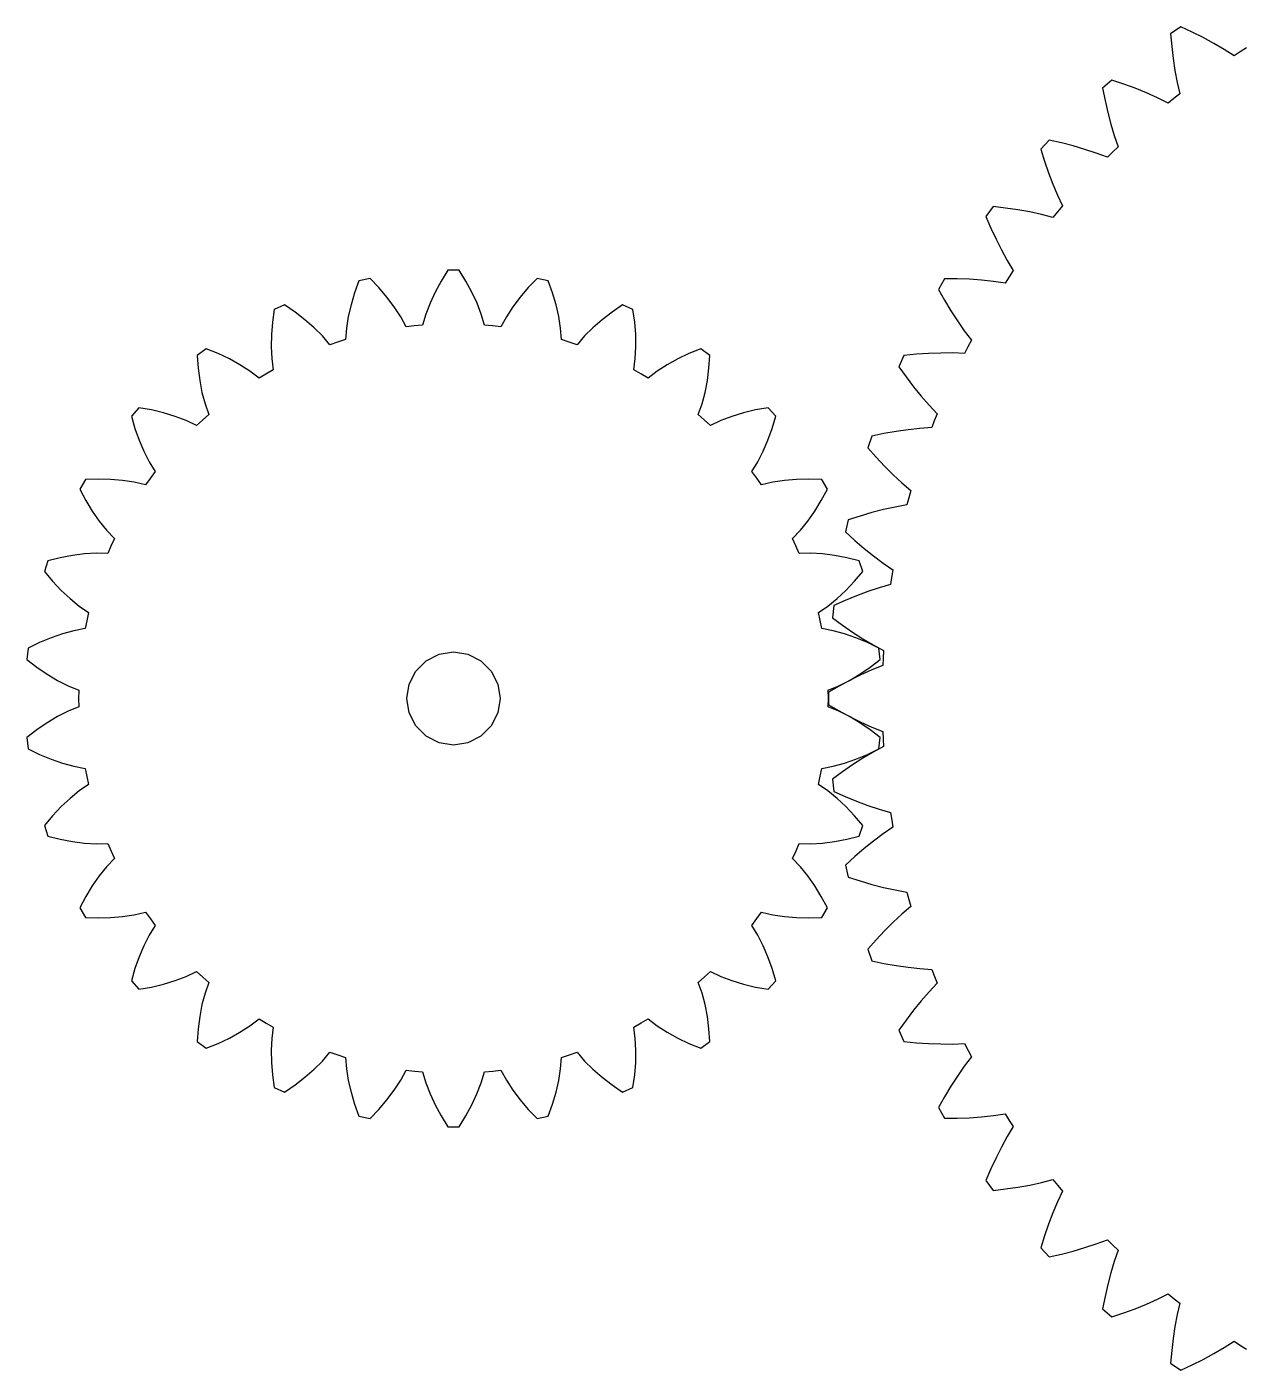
# Model space of a CAD drawing. Header units: metres. Extents: x -46 to 215, y -87 to 87.
# Drawn here: x -45.6 to 84.4, y -71.9 to 71.9 of the extents above; entities that cross this region are included whole.
import ezdxf

# ---------------------------------------------------------------- set-up
doc = ezdxf.new("R2010")
doc.units = ezdxf.units.M

msp = doc.modelspace()

# ---------------------------------------------------------------- linework, layer by layer
for p, q in [((77.8047, 71.8793), (76.7191, 71.1167)), ((79.0142, 71.319), (77.8047, 71.8793)), ((76.7191, 71.1167), (76.8358, 69.7889)), ((80.1902, 70.7298), (79.0142, 71.319)), ((81.3314, 70.1117), (80.1902, 70.7298)), ((76.8358, 69.7889), (76.9911, 68.4827)), ((82.4359, 69.4646), (81.3314, 70.1117)), ((83.502, 68.7881), (82.4359, 69.4646)), ((84.1558, 69.2015), (83.502, 68.7881)), ((84.8544, 69.6343), (84.1558, 69.2015)), ((76.9911, 68.4827), (77.1854, 67.1996)), ((70.4458, 66.1916), (69.4475, 65.318)), ((71.708, 65.763), (70.4458, 66.1916)), ((77.1854, 67.1996), (77.4195, 65.941)), ((69.4475, 65.318), (69.7047, 64.0101)), ((72.94, 65.3022), (71.708, 65.763)), ((74.1404, 64.8089), (72.94, 65.3022)), ((75.3075, 64.2829), (74.1404, 64.8089)), ((77.6942, 64.7087), (77.0455, 64.2041)), ((77.4195, 65.941), (77.6942, 64.7087)), ((69.7047, 64.0101), (69.9979, 62.7278)), ((76.4394, 63.7235), (75.3075, 64.2829)), ((77.0455, 64.2041), (76.4394, 63.7235)), ((69.9979, 62.7278), (70.3275, 61.4726)), ((70.3275, 61.4726), (70.694, 60.246)), ((63.7332, 59.7539), (62.8334, 58.7791)), ((65.0338, 59.4619), (63.7332, 59.7539)), ((66.3078, 59.1347), (65.0338, 59.4619)), ((67.5538, 58.7718), (66.3078, 59.1347)), ((71.0982, 59.0499), (70.5068, 58.4792)), ((70.694, 60.246), (71.0982, 59.0499)), ((62.8334, 58.7791), (63.2281, 57.506)), ((63.2281, 57.506), (63.656, 56.2621)), ((68.7702, 58.3728), (67.5538, 58.7718)), ((69.9552, 57.9369), (68.7702, 58.3728)), ((70.5068, 58.4792), (69.9552, 57.9369)), ((63.656, 56.2621), (64.1172, 55.049)), ((64.1172, 55.049), (64.612, 53.8684)), ((64.612, 53.8684), (65.141, 52.722)), ((57.7429, 52.6392), (56.9518, 51.5743)), ((59.0672, 52.4871), (57.7429, 52.6392)), ((60.3688, 52.2971), (59.0672, 52.4871)), ((61.6463, 52.0687), (60.3688, 52.2971)), ((62.8982, 51.8013), (61.6463, 52.0687)), ((64.1228, 51.4938), (62.8982, 51.8013)), ((64.6136, 52.0917), (64.1228, 51.4938)), ((65.141, 52.722), (64.6136, 52.0917)), ((56.9518, 51.5743), (57.4796, 50.3503)), ((57.4796, 50.3503), (58.0373, 49.159)), ((58.0373, 49.159), (58.6248, 48.0018)), ((58.6248, 48.0018), (59.2423, 46.8804)), ((59.2423, 46.8804), (59.8902, 45.7967)), ((-10.1227, 44.7049), (-10.5859, 43.4189)), ((-8.93552, 44.9572), (-10.1227, 44.7049)), ((-7.98933, 43.9708), (-8.93552, 44.9572)), ((-1.32729, 44.671), (-1.96355, 43.5005)), ((-0.60687, 45.8326), (-1.32729, 44.671)), ((0.60687, 45.8326), (-0.60687, 45.8326)), ((1.32729, 44.671), (0.60687, 45.8326)), ((1.96355, 43.5005), (1.32729, 44.671)), ((8.93552, 44.9572), (7.98933, 43.9708)), ((10.1227, 44.7049), (8.93552, 44.9572)), ((10.5859, 43.4189), (10.1227, 44.7049)), ((52.5428, 44.928), (51.8694, 43.7851)), ((53.8757, 44.9176), (52.5428, 44.928)), ((55.1902, 44.8671), (53.8757, 44.9176)), ((56.4847, 44.7757), (55.1902, 44.8671)), ((57.7579, 44.6429), (56.4847, 44.7757)), ((59.0083, 44.4673), (57.7579, 44.6429)), ((59.4328, 45.1139), (59.0083, 44.4673)), ((59.8902, 45.7967), (59.4328, 45.1139)), ((-10.5859, 43.4189), (-10.9649, 42.1416)), ((-7.12361, 42.9581), (-7.98933, 43.9708)), ((-1.96355, 43.5005), (-2.51181, 42.3244)), ((2.51181, 42.3244), (1.96355, 43.5005)), ((7.98933, 43.9708), (7.12361, 42.9581)), ((10.9649, 42.1416), (10.5859, 43.4189)), ((51.8694, 43.7851), (52.5243, 42.6241)), ((-18.0874, 42.117), (-19.1962, 41.6233)), ((-16.9568, 41.3488), (-18.0874, 42.117)), ((-10.9649, 42.1416), (-11.2567, 40.8773)), ((-6.3428, 41.9217), (-7.12361, 42.9581)), ((-5.65306, 40.8638), (-6.3428, 41.9217)), ((-2.51181, 42.3244), (-2.96652, 41.1461)), ((2.96652, 41.1461), (2.51181, 42.3244)), ((6.3428, 41.9217), (5.65306, 40.8638)), ((7.12361, 42.9581), (6.3428, 41.9217)), ((11.2567, 40.8773), (10.9649, 42.1416)), ((18.0874, 42.117), (16.9568, 41.3488)), ((19.1962, 41.6233), (18.0874, 42.117)), ((52.5243, 42.6241), (53.2054, 41.4988)), ((-19.3819, 40.2691), (-19.487, 38.941)), ((-19.1962, 41.6233), (-19.3819, 40.2691)), ((-15.8994, 40.5383), (-16.9568, 41.3488)), ((-14.9202, 39.6869), (-15.8994, 40.5383)), ((-11.2567, 40.8773), (-11.4565, 39.6302)), ((-5.06389, 39.7861), (-5.65306, 40.8638)), ((-2.96652, 41.1461), (-3.31876, 39.9695)), ((3.31876, 39.9695), (2.96652, 41.1461)), ((5.65306, 40.8638), (5.06389, 39.7861)), ((11.4565, 39.6302), (11.2567, 40.8773)), ((15.8994, 40.5383), (14.9202, 39.6869)), ((16.9568, 41.3488), (15.8994, 40.5383)), ((19.3819, 40.2691), (19.1962, 41.6233)), ((19.487, 38.941), (19.3819, 40.2691)), ((53.2054, 41.4988), (53.9126, 40.4107)), ((53.9126, 40.4107), (54.6458, 39.3613)), ((-19.487, 38.941), (-19.5095, 37.6436)), ((-14.0256, 38.7955), (-14.9202, 39.6869)), ((-11.4565, 39.6302), (-11.5564, 38.4061)), ((-4.21547, 39.8844), (-5.06389, 39.7861)), ((-3.31876, 39.9695), (-4.21547, 39.8844)), ((4.16907, 39.8893), (3.31876, 39.9695)), ((5.06389, 39.7861), (4.16907, 39.8893)), ((11.5564, 38.4061), (11.4565, 39.6302)), ((14.9202, 39.6869), (14.0256, 38.7955)), ((19.5095, 37.6436), (19.487, 38.941)), ((54.6458, 39.3613), (55.4052, 38.3526)), ((-26.4487, 37.4361), (-27.4307, 36.7226)), ((-25.1832, 36.9197), (-26.4487, 37.4361)), ((-19.5095, 37.6436), (-19.4457, 36.3823)), ((-13.2252, 37.8638), (-14.0256, 38.7955)), ((-12.4158, 38.1364), (-13.2252, 37.8638)), ((-11.5564, 38.4061), (-12.4158, 38.1364)), ((12.3714, 38.1508), (11.5564, 38.4061)), ((13.2252, 37.8638), (12.3714, 38.1508)), ((14.0256, 38.7955), (13.2252, 37.8638)), ((19.4457, 36.3823), (19.5095, 37.6436)), ((26.4487, 37.4361), (25.1832, 36.9197)), ((27.4307, 36.7226), (26.4487, 37.4361)), ((55.023, 37.625), (54.6696, 36.937)), ((55.4052, 38.3526), (55.023, 37.625)), ((-27.4307, 36.7226), (-27.3307, 35.3594)), ((-23.9804, 36.3468), (-25.1832, 36.9197)), ((-22.8456, 35.7176), (-23.9804, 36.3468)), ((-19.4457, 36.3823), (-19.2889, 35.1641)), ((19.2889, 35.1641), (19.4457, 36.3823)), ((23.9804, 36.3468), (22.8456, 35.7176)), ((25.1832, 36.9197), (23.9804, 36.3468)), ((27.3307, 35.3594), (27.4307, 36.7226)), ((48.1918, 36.7078), (47.6436, 35.4998)), ((49.5183, 36.8392), (48.1918, 36.7078)), ((50.8306, 36.9286), (49.5183, 36.8392)), ((52.1275, 36.9754), (50.8306, 36.9286)), ((53.4077, 36.9786), (52.1275, 36.9754)), ((54.6696, 36.937), (53.4077, 36.9786)), ((-27.3307, 35.3594), (-27.1575, 34.0385)), ((-21.7851, 35.0316), (-22.8456, 35.7176)), ((-20.8085, 34.2867), (-21.7851, 35.0316)), ((-20.0735, 34.7216), (-20.8085, 34.2867)), ((-19.2889, 35.1641), (-20.0735, 34.7216)), ((20.0331, 34.7449), (19.2889, 35.1641)), ((20.8085, 34.2867), (20.0331, 34.7449)), ((21.7851, 35.0316), (20.8085, 34.2867)), ((22.8456, 35.7176), (21.7851, 35.0316)), ((27.1575, 34.0385), (27.3307, 35.3594)), ((47.6436, 35.4998), (48.4183, 34.415)), ((-27.1575, 34.0385), (-26.9097, 32.7648)), ((26.9097, 32.7648), (27.1575, 34.0385)), ((48.4183, 34.415), (49.2152, 33.3685)), ((49.2152, 33.3685), (50.034, 32.3617)), ((-26.9097, 32.7648), (-26.5851, 31.5443)), ((26.5851, 31.5443), (26.9097, 32.7648)), ((50.034, 32.3617), (50.8746, 31.3961)), ((-33.6542, 31.119), (-34.4663, 30.217)), ((-34.4663, 30.217), (-34.0851, 28.9044)), ((-32.3089, 30.8771), (-33.6542, 31.119)), ((-31.0133, 30.5667), (-32.3089, 30.8771)), ((-29.7724, 30.1872), (-31.0133, 30.5667)), ((-26.1784, 30.3853), (-26.8539, 29.7894)), ((-26.5851, 31.5443), (-26.1784, 30.3853)), ((26.1784, 30.3853), (26.5851, 31.5443)), ((26.8192, 29.8206), (26.1784, 30.3853)), ((31.0133, 30.5667), (29.7724, 30.1872)), ((32.3089, 30.8771), (31.0133, 30.5667)), ((33.6542, 31.119), (32.3089, 30.8771)), ((34.4663, 30.217), (33.6542, 31.119)), ((34.0851, 28.9044), (34.4663, 30.217)), ((50.8746, 31.3961), (51.7369, 30.4739)), ((51.7369, 30.4739), (51.4342, 29.7099)), ((-34.0851, 28.9044), (-33.641, 27.6483)), ((-28.5925, 29.7367), (-29.7724, 30.1872)), ((-27.4824, 29.2111), (-28.5925, 29.7367)), ((-26.8539, 29.7894), (-27.4824, 29.2111)), ((27.4824, 29.2111), (26.8192, 29.8206)), ((28.5925, 29.7367), (27.4824, 29.2111)), ((29.7724, 30.1872), (28.5925, 29.7367)), ((33.641, 27.6483), (34.0851, 28.9044)), ((48.6242, 28.7561), (47.3396, 28.5717)), ((49.8968, 28.8954), (48.6242, 28.7561)), ((51.1559, 28.9881), (49.8968, 28.8954)), ((51.4342, 29.7099), (51.1559, 28.9881)), ((-33.641, 27.6483), (-33.1339, 26.4539)), ((33.1339, 26.4539), (33.641, 27.6483)), ((44.7392, 28.0717), (44.3226, 26.8123)), ((46.0442, 28.3433), (44.7392, 28.0717)), ((47.3396, 28.5717), (46.0442, 28.3433)), ((-33.1339, 26.4539), (-32.5625, 25.3276)), ((32.5625, 25.3276), (33.1339, 26.4539)), ((44.3226, 26.8123), (45.2081, 25.816)), ((-32.5625, 25.3276), (-31.9238, 24.2785)), ((31.9238, 24.2785), (32.5625, 25.3276)), ((45.2081, 25.816), (46.1117, 24.8601)), ((46.1117, 24.8601), (47.0329, 23.946)), ((-39.3887, 23.4419), (-39.9956, 22.3907)), ((-38.0226, 23.485), (-39.3887, 23.4419)), ((-36.6908, 23.4507), (-38.0226, 23.485)), ((-35.3981, 23.3375), (-36.6908, 23.4507)), ((-34.1503, 23.1422), (-35.3981, 23.3375)), ((-32.9552, 22.8589), (-34.1503, 23.1422)), ((-32.4606, 23.5551), (-32.9552, 22.8589)), ((-31.9238, 24.2785), (-32.4606, 23.5551)), ((32.4332, 23.5929), (31.9238, 24.2785)), ((32.9552, 22.8589), (32.4332, 23.5929)), ((34.1503, 23.1422), (32.9552, 22.8589)), ((35.3981, 23.3375), (34.1503, 23.1422)), ((36.6908, 23.4507), (35.3981, 23.3375)), ((38.0226, 23.485), (36.6908, 23.4507)), ((39.3887, 23.4419), (38.0226, 23.485)), ((39.9956, 22.3907), (39.3887, 23.4419)), ((47.0329, 23.946), (47.9714, 23.0753)), ((47.9714, 23.0753), (48.9268, 22.2499)), ((-39.9956, 22.3907), (-39.3499, 21.186)), ((39.3499, 21.186), (39.9956, 22.3907)), ((48.9268, 22.2499), (48.7071, 21.458)), ((-39.3499, 21.186), (-38.6543, 20.0498)), ((38.6543, 20.0498), (39.3499, 21.186)), ((46.0144, 20.211), (44.7566, 19.8911)), ((47.2649, 20.4848), (46.0144, 20.211)), ((48.5071, 20.7108), (47.2649, 20.4848)), ((48.7071, 21.458), (48.5071, 20.7108)), ((-38.6543, 20.0498), (-37.9099, 18.9869)), ((-37.9099, 18.9869), (-37.1169, 18.004)), ((37.1169, 18.004), (37.9099, 18.9869)), ((37.9099, 18.9869), (38.6543, 20.0498)), ((42.2241, 19.1176), (41.9437, 17.8209)), ((43.4929, 19.5263), (42.2241, 19.1176)), ((44.7566, 19.8911), (43.4929, 19.5263)), ((-37.1169, 18.004), (-36.274, 17.1106)), ((36.274, 17.1106), (37.1169, 18.004)), ((41.9437, 17.8209), (42.9302, 16.9244)), ((-36.6486, 16.2915), (-36.9877, 15.5076)), ((-36.274, 17.1106), (-36.6486, 16.2915)), ((36.6297, 16.3341), (36.274, 17.1106)), ((36.9877, 15.5076), (36.6297, 16.3341)), ((42.9302, 16.9244), (43.9303, 16.07)), ((43.9303, 16.07), (44.9434, 15.259)), ((-43.4019, 14.7402), (-43.7769, 13.5859)), ((-42.0745, 15.0664), (-43.4019, 14.7402)), ((-40.7646, 15.3098), (-42.0745, 15.0664)), ((-39.4767, 15.4678), (-40.7646, 15.3098)), ((-38.2156, 15.5362), (-39.4767, 15.4678)), ((-36.9877, 15.5076), (-38.2156, 15.5362)), ((38.2156, 15.5362), (36.9877, 15.5076)), ((39.4767, 15.4678), (38.2156, 15.5362)), ((40.7646, 15.3098), (39.4767, 15.4678)), ((42.0745, 15.0664), (40.7646, 15.3098)), ((43.4019, 14.7402), (42.0745, 15.0664)), ((43.7769, 13.5859), (43.4019, 14.7402)), ((44.9434, 15.259), (45.9691, 14.493)), ((45.9691, 14.493), (47.0069, 13.7739)), ((-43.7769, 13.5859), (-42.8948, 12.5418)), ((42.8948, 12.5418), (43.7769, 13.5859)), ((46.8725, 12.9631), (46.7531, 12.1988)), ((47.0069, 13.7739), (46.8725, 12.9631)), ((-42.8948, 12.5418), (-41.9782, 11.5749)), ((-41.9782, 11.5749), (-41.0291, 10.6901)), ((41.0291, 10.6901), (41.9782, 11.5749)), ((41.9782, 11.5749), (42.8948, 12.5418)), ((45.542, 11.842), (44.3276, 11.4369)), ((46.7531, 12.1988), (45.542, 11.842)), ((-41.0291, 10.6901), (-40.049, 9.89352)), ((40.049, 9.89352), (41.0291, 10.6901)), ((41.8932, 10.4881), (40.6751, 9.94678)), ((43.111, 10.9852), (41.8932, 10.4881)), ((44.3276, 11.4369), (43.111, 10.9852)), ((-40.049, 9.89352), (-39.0388, 9.19492)), ((-39.0388, 9.19492), (-39.235, 8.3158)), ((39.0388, 9.19492), (40.049, 9.89352)), ((39.2253, 8.36143), (39.0388, 9.19492)), ((40.6751, 9.94678), (40.5341, 8.62769)), ((40.5341, 8.62769), (41.6102, 7.84113)), ((-40.6107, 7.25121), (-41.83, 6.92215)), ((-39.4036, 7.47852), (-40.6107, 7.25121)), ((-39.235, 8.3158), (-39.4036, 7.47852)), ((39.4036, 7.47852), (39.2253, 8.36143)), ((40.6107, 7.25121), (39.4036, 7.47852)), ((41.83, 6.92215), (40.6107, 7.25121)), ((41.6102, 7.84113), (42.6954, 7.09784)), ((-44.2875, 5.9894), (-45.5181, 5.39435)), ((-43.0569, 6.49982), (-44.2875, 5.9894)), ((-41.83, 6.92215), (-43.0569, 6.49982)), ((43.0569, 6.49982), (41.83, 6.92215)), ((42.6954, 7.09784), (43.7891, 6.39912)), ((44.2875, 5.9894), (43.0569, 6.49982)), ((43.7891, 6.39912), (44.8904, 5.74646)), ((45.5181, 5.39435), (44.2875, 5.9894)), ((-45.5181, 5.39435), (-45.6449, 4.18726)), ((-2.93892, 4.04507), (-1.54507, 4.75528)), ((-1.54507, 4.75528), (0, 5)), ((0, 5), (1.54507, 4.75528)), ((1.54507, 4.75528), (2.93892, 4.04507)), ((44.8904, 5.74646), (45.9987, 5.14172)), ((45.6449, 4.18726), (45.5181, 5.39435)), ((45.9513, 4.32127), (45.9138, 3.54866)), ((45.9987, 5.14172), (45.9513, 4.32127)), ((-45.6449, 4.18726), (-44.565, 3.34937)), ((-44.565, 3.34937), (-43.4674, 2.59424)), ((-4.75528, 1.54507), (-4.04507, 2.93892)), ((-4.04507, 2.93892), (-2.93892, 4.04507)), ((2.93892, 4.04507), (4.04507, 2.93892)), ((4.04507, 2.93892), (4.75528, 1.54507)), ((43.4674, 2.59424), (44.565, 3.34937)), ((44.7475, 3.06516), (43.583, 2.53325)), ((44.565, 3.34937), (45.6449, 4.18726)), ((45.9138, 3.54866), (44.7475, 3.06516)), ((-43.4674, 2.59424), (-42.3551, 1.92604)), ((-42.3551, 1.92604), (-41.2308, 1.35066)), ((-5, 0), (-4.75528, 1.54507)), ((4.75528, 1.54507), (5, 0)), ((41.2308, 1.35066), (42.3551, 1.92604)), ((42.4213, 1.95474), (41.2632, 1.33101)), ((42.3551, 1.92604), (43.4674, 2.59424)), ((43.583, 2.53325), (42.4213, 1.95474)), ((-41.2308, 1.35066), (-40.0974, 0.87736)), ((-40.0974, 0.87736), (-40.1065, -0.02333)), ((-4.75528, -1.54507), (-5, 0)), ((5, 0), (4.75528, -1.54507)), ((40.0974, 0.87736), (41.2308, 1.35066)), ((40.1065, 0.02333), (40.0974, 0.87736)), ((40.0974, -0.87736), (40.1065, 0.02333)), ((41.2632, 1.33101), (40.1096, 0.66328)), ((40.1096, 0.66328), (40.1096, -0.6633)), ((-41.2308, -1.35066), (-42.3551, -1.92604)), ((-40.0974, -0.87736), (-41.2308, -1.35066)), ((-40.1065, -0.02333), (-40.0974, -0.87736)), ((41.2308, -1.35066), (40.0974, -0.87736)), ((40.1096, -0.6633), (41.2632, -1.33102)), ((42.3551, -1.92604), (41.2308, -1.35066)), ((41.2632, -1.33102), (42.4213, -1.95474)), ((-43.4674, -2.59424), (-44.565, -3.34937)), ((-42.3551, -1.92604), (-43.4674, -2.59424)), ((-4.04507, -2.93892), (-4.75528, -1.54507)), ((4.75528, -1.54507), (4.04507, -2.93892)), ((43.4674, -2.59424), (42.3551, -1.92604)), ((42.4213, -1.95474), (43.583, -2.53325)), ((44.565, -3.34937), (43.4674, -2.59424)), ((43.583, -2.53325), (44.7475, -3.06516)), ((-44.565, -3.34937), (-45.6449, -4.18726)), ((-45.6449, -4.18726), (-45.5181, -5.39435)), ((-2.93892, -4.04507), (-4.04507, -2.93892)), ((-1.54507, -4.75528), (-2.93892, -4.04507)), ((2.93892, -4.04507), (1.54507, -4.75528)), ((4.04507, -2.93892), (2.93892, -4.04507)), ((45.6449, -4.18726), (44.565, -3.34937)), ((44.7475, -3.06516), (45.9138, -3.54865)), ((45.5181, -5.39435), (45.6449, -4.18726)), ((45.9138, -3.54865), (45.9539, -4.36949)), ((-45.5181, -5.39435), (-44.2875, -5.9894)), ((0, -5), (-1.54507, -4.75528)), ((1.54507, -4.75528), (0, -5)), ((44.8904, -5.74646), (43.7891, -6.39912)), ((44.2875, -5.9894), (45.5181, -5.39435)), ((45.9987, -5.14172), (44.8904, -5.74646)), ((45.9539, -4.36949), (45.9987, -5.14172)), ((-44.2875, -5.9894), (-43.0569, -6.49982)), ((-43.0569, -6.49982), (-41.83, -6.92215)), ((-41.83, -6.92215), (-40.6107, -7.25121)), ((40.6107, -7.25121), (41.83, -6.92215)), ((42.6954, -7.09784), (41.6102, -7.84113)), ((41.83, -6.92215), (43.0569, -6.49982)), ((43.7891, -6.39912), (42.6954, -7.09784)), ((43.0569, -6.49982), (44.2875, -5.9894)), ((-40.6107, -7.25121), (-39.4036, -7.47852)), ((-39.4036, -7.47852), (-39.2253, -8.36143)), ((-39.2253, -8.36143), (-39.0388, -9.19492)), ((39.0388, -9.19492), (39.235, -8.3158)), ((39.235, -8.3158), (39.4036, -7.47852)), ((39.4036, -7.47852), (40.6107, -7.25121)), ((41.6102, -7.84113), (40.5341, -8.62769)), ((-40.049, -9.89352), (-41.0291, -10.6901)), ((-39.0388, -9.19492), (-40.049, -9.89352)), ((40.049, -9.89352), (39.0388, -9.19492)), ((41.0291, -10.6901), (40.049, -9.89352)), ((40.5341, -8.62769), (40.6751, -9.94678)), ((40.6751, -9.94678), (41.8932, -10.4881)), ((-41.0291, -10.6901), (-41.9782, -11.5749)), ((41.9782, -11.5749), (41.0291, -10.6901)), ((41.8932, -10.4881), (43.111, -10.9852)), ((43.111, -10.9852), (44.3276, -11.4369)), ((44.3276, -11.4369), (45.542, -11.842)), ((-42.8948, -12.5418), (-43.7769, -13.5859)), ((-41.9782, -11.5749), (-42.8948, -12.5418)), ((42.8948, -12.5418), (41.9782, -11.5749)), ((43.7769, -13.5859), (42.8948, -12.5418)), ((45.542, -11.842), (46.7531, -12.1988)), ((46.7531, -12.1988), (46.8802, -13.0108)), ((-43.7769, -13.5859), (-43.4019, -14.7402)), ((43.4019, -14.7402), (43.7769, -13.5859)), ((47.0069, -13.7739), (45.9691, -14.493)), ((46.8802, -13.0108), (47.0069, -13.7739)), ((-43.4019, -14.7402), (-42.0745, -15.0664)), ((-42.0745, -15.0664), (-40.7646, -15.3098)), ((-40.7646, -15.3098), (-39.4767, -15.4678)), ((-39.4767, -15.4678), (-38.2156, -15.5362)), ((-38.2156, -15.5362), (-36.9877, -15.5076)), ((-36.9877, -15.5076), (-36.6297, -16.3341)), ((36.6486, -16.2915), (36.9877, -15.5076)), ((36.9877, -15.5076), (38.2156, -15.5362)), ((38.2156, -15.5362), (39.4767, -15.4678)), ((39.4767, -15.4678), (40.7646, -15.3098)), ((40.7646, -15.3098), (42.0745, -15.0664)), ((42.0745, -15.0664), (43.4019, -14.7402)), ((44.9434, -15.259), (43.9303, -16.07)), ((45.9691, -14.493), (44.9434, -15.259)), ((-36.274, -17.1106), (-37.1169, -18.004)), ((-36.6297, -16.3341), (-36.274, -17.1106)), ((36.274, -17.1106), (36.6486, -16.2915)), ((37.1169, -18.004), (36.274, -17.1106)), ((42.9302, -16.9244), (41.9437, -17.8209)), ((43.9303, -16.07), (42.9302, -16.9244)), ((-37.1169, -18.004), (-37.9099, -18.9869)), ((37.9099, -18.9869), (37.1169, -18.004)), ((41.9437, -17.8209), (42.2241, -19.1176)), ((-38.6543, -20.0498), (-39.3499, -21.186)), ((-37.9099, -18.9869), (-38.6543, -20.0498)), ((38.6543, -20.0498), (37.9099, -18.9869)), ((39.3499, -21.186), (38.6543, -20.0498)), ((42.2241, -19.1176), (43.4929, -19.5263)), ((43.4929, -19.5263), (44.7566, -19.8911)), ((44.7566, -19.8911), (46.0144, -20.211)), ((-39.3499, -21.186), (-39.9956, -22.3907)), ((39.9956, -22.3907), (39.3499, -21.186)), ((46.0144, -20.211), (47.2649, -20.4848)), ((47.2649, -20.4848), (48.5071, -20.7108)), ((48.5071, -20.7108), (48.7198, -21.5046)), ((48.7198, -21.5046), (48.9268, -22.2499)), ((-39.9956, -22.3907), (-39.3887, -23.4419)), ((-34.1503, -23.1422), (-32.9552, -22.8589)), ((-32.9552, -22.8589), (-32.4332, -23.5929)), ((32.4606, -23.5551), (32.9552, -22.8589)), ((32.9552, -22.8589), (34.1503, -23.1422)), ((39.3887, -23.4419), (39.9956, -22.3907)), ((48.9268, -22.2499), (47.9714, -23.0753)), ((-39.3887, -23.4419), (-38.0226, -23.485)), ((-38.0226, -23.485), (-36.6908, -23.4507)), ((-36.6908, -23.4507), (-35.3981, -23.3375)), ((-35.3981, -23.3375), (-34.1503, -23.1422)), ((-31.9238, -24.2785), (-32.5625, -25.3276)), ((-32.4332, -23.5929), (-31.9238, -24.2785)), ((31.9238, -24.2785), (32.4606, -23.5551)), ((32.5625, -25.3276), (31.9238, -24.2785)), ((34.1503, -23.1422), (35.3981, -23.3375)), ((35.3981, -23.3375), (36.6908, -23.4507)), ((36.6908, -23.4507), (38.0226, -23.485)), ((38.0226, -23.485), (39.3887, -23.4419)), ((47.0329, -23.946), (46.1117, -24.8601)), ((47.9714, -23.0753), (47.0329, -23.946)), ((-32.5625, -25.3276), (-33.1339, -26.4539)), ((33.1339, -26.4539), (32.5625, -25.3276)), ((45.2081, -25.816), (44.3226, -26.8123)), ((46.1117, -24.8601), (45.2081, -25.816)), ((-33.1339, -26.4539), (-33.641, -27.6483)), ((33.641, -27.6483), (33.1339, -26.4539)), ((44.3226, -26.8123), (44.7392, -28.0717)), ((-33.641, -27.6483), (-34.0851, -28.9044)), ((34.0851, -28.9044), (33.641, -27.6483)), ((44.7392, -28.0717), (46.0442, -28.3433)), ((46.0442, -28.3433), (47.3396, -28.5717)), ((47.3396, -28.5717), (48.6242, -28.7561)), ((-34.0851, -28.9044), (-34.4663, -30.217)), ((-31.0133, -30.5667), (-29.7724, -30.1872)), ((-29.7724, -30.1872), (-28.5925, -29.7367)), ((-28.5925, -29.7367), (-27.4824, -29.2111)), ((-27.4824, -29.2111), (-26.8192, -29.8206)), ((-26.8192, -29.8206), (-26.1784, -30.3853)), ((26.1784, -30.3853), (26.8539, -29.7894)), ((26.8539, -29.7894), (27.4824, -29.2111)), ((27.4824, -29.2111), (28.5925, -29.7367)), ((28.5925, -29.7367), (29.7724, -30.1872)), ((29.7724, -30.1872), (31.0133, -30.5667)), ((34.4663, -30.217), (34.0851, -28.9044)), ((48.6242, -28.7561), (49.8968, -28.8954)), ((49.8968, -28.8954), (51.1559, -28.9881)), ((51.1559, -28.9881), (51.4518, -29.7548)), ((51.4518, -29.7548), (51.7369, -30.4739)), ((-34.4663, -30.217), (-33.6542, -31.119)), ((-33.6542, -31.119), (-32.3089, -30.8771)), ((-32.3089, -30.8771), (-31.0133, -30.5667)), ((-26.5851, -31.5443), (-26.9097, -32.7648)), ((-26.1784, -30.3853), (-26.5851, -31.5443)), ((26.5851, -31.5443), (26.1784, -30.3853)), ((26.9097, -32.7648), (26.5851, -31.5443)), ((31.0133, -30.5667), (32.3089, -30.8771)), ((32.3089, -30.8771), (33.6542, -31.119)), ((33.6542, -31.119), (34.4663, -30.217)), ((50.8746, -31.3961), (50.034, -32.3617)), ((51.7369, -30.4739), (50.8746, -31.3961)), ((-26.9097, -32.7648), (-27.1575, -34.0385)), ((27.1575, -34.0385), (26.9097, -32.7648)), ((50.034, -32.3617), (49.2152, -33.3685)), ((-27.1575, -34.0385), (-27.3307, -35.3594)), ((-21.7851, -35.0316), (-20.8085, -34.2867)), ((-20.8085, -34.2867), (-20.0331, -34.7449)), ((20.0735, -34.7216), (20.8085, -34.2867)), ((20.8085, -34.2867), (21.7851, -35.0316)), ((27.3307, -35.3594), (27.1575, -34.0385)), ((48.4183, -34.415), (47.6436, -35.4998)), ((49.2152, -33.3685), (48.4183, -34.415)), ((-27.3307, -35.3594), (-27.4307, -36.7226)), ((-23.9804, -36.3468), (-22.8456, -35.7176)), ((-22.8456, -35.7176), (-21.7851, -35.0316)), ((-20.0331, -34.7449), (-19.2889, -35.1641)), ((-19.2889, -35.1641), (-19.4457, -36.3823)), ((19.2889, -35.1641), (20.0735, -34.7216)), ((19.4457, -36.3823), (19.2889, -35.1641)), ((21.7851, -35.0316), (22.8456, -35.7176)), ((22.8456, -35.7176), (23.9804, -36.3468)), ((27.4307, -36.7226), (27.3307, -35.3594)), ((47.6436, -35.4998), (48.1918, -36.7078)), ((-27.4307, -36.7226), (-26.4487, -37.4361)), ((-26.4487, -37.4361), (-25.1832, -36.9197)), ((-25.1832, -36.9197), (-23.9804, -36.3468)), ((-19.4457, -36.3823), (-19.5095, -37.6436)), ((19.5095, -37.6436), (19.4457, -36.3823)), ((23.9804, -36.3468), (25.1832, -36.9197)), ((25.1832, -36.9197), (26.4487, -37.4361)), ((26.4487, -37.4361), (27.4307, -36.7226)), ((48.1918, -36.7078), (49.5183, -36.8392)), ((49.5183, -36.8392), (50.8306, -36.9286)), ((50.8306, -36.9286), (52.1275, -36.9754)), ((52.1275, -36.9754), (53.4077, -36.9786)), ((53.4077, -36.9786), (54.6696, -36.937)), ((54.6696, -36.937), (55.0453, -37.6679)), ((-19.5095, -37.6436), (-19.487, -38.941)), ((-14.9202, -39.6869), (-14.0256, -38.7955)), ((-14.0256, -38.7955), (-13.2252, -37.8638)), ((-13.2252, -37.8638), (-12.3714, -38.1508)), ((-12.3714, -38.1508), (-11.5564, -38.4061)), ((-11.5564, -38.4061), (-11.4565, -39.6302)), ((11.4565, -39.6302), (11.5564, -38.4061)), ((11.5564, -38.4061), (12.4158, -38.1364)), ((12.4158, -38.1364), (13.2252, -37.8638)), ((13.2252, -37.8638), (14.0256, -38.7955)), ((14.0256, -38.7955), (14.9202, -39.6869)), ((19.487, -38.941), (19.5095, -37.6436)), ((55.4052, -38.3526), (54.6458, -39.3613)), ((55.0453, -37.6679), (55.4052, -38.3526)), ((-19.487, -38.941), (-19.3819, -40.2691)), ((-15.8994, -40.5383), (-14.9202, -39.6869)), ((-11.4565, -39.6302), (-11.2567, -40.8773)), ((-5.65306, -40.8638), (-5.06389, -39.7861)), ((-5.06389, -39.7861), (-4.16907, -39.8893)), ((-4.16907, -39.8893), (-3.31876, -39.9695)), ((-3.31876, -39.9695), (-2.96652, -41.1461)), ((2.96651, -41.1461), (3.31874, -39.9695)), ((3.31874, -39.9695), (4.21547, -39.8844)), ((4.21547, -39.8844), (5.06389, -39.7861)), ((5.06389, -39.7861), (5.65306, -40.8638)), ((11.2567, -40.8773), (11.4565, -39.6302)), ((14.9202, -39.6869), (15.8994, -40.5383)), ((19.3819, -40.2691), (19.487, -38.941)), ((54.6458, -39.3613), (53.9126, -40.4107)), ((-19.3819, -40.2691), (-19.1962, -41.6233)), ((-19.1962, -41.6233), (-18.0874, -42.117)), ((-18.0874, -42.117), (-16.9568, -41.3488)), ((-16.9568, -41.3488), (-15.8994, -40.5383)), ((-11.2567, -40.8773), (-10.9649, -42.1416)), ((-6.3428, -41.9217), (-5.65306, -40.8638)), ((-2.96652, -41.1461), (-2.51181, -42.3244)), ((2.5118, -42.3244), (2.96651, -41.1461)), ((5.65306, -40.8638), (6.3428, -41.9217)), ((10.9649, -42.1416), (11.2567, -40.8773)), ((15.8994, -40.5383), (16.9568, -41.3488)), ((16.9568, -41.3488), (18.0874, -42.117)), ((18.0874, -42.117), (19.1962, -41.6233)), ((19.1962, -41.6233), (19.3819, -40.2691)), ((53.2054, -41.4988), (52.5243, -42.6241)), ((53.9126, -40.4107), (53.2054, -41.4988)), ((-10.9649, -42.1416), (-10.5859, -43.4189)), ((-7.98933, -43.9708), (-7.12361, -42.9581)), ((-7.12361, -42.9581), (-6.3428, -41.9217)), ((-2.51181, -42.3244), (-1.96355, -43.5005)), ((1.96353, -43.5005), (2.5118, -42.3244)), ((6.3428, -41.9217), (7.12361, -42.9581)), ((7.12361, -42.9581), (7.98933, -43.9708)), ((10.5859, -43.4189), (10.9649, -42.1416)), ((52.5243, -42.6241), (51.8693, -43.7851)), ((-10.5859, -43.4189), (-10.1227, -44.7049)), ((-8.93552, -44.9572), (-7.98933, -43.9708)), ((-1.96355, -43.5005), (-1.32729, -44.671)), ((1.32727, -44.671), (1.96353, -43.5005)), ((7.98933, -43.9708), (8.93552, -44.9572)), ((10.1227, -44.7049), (10.5859, -43.4189)), ((51.8693, -43.7851), (52.5428, -44.928)), ((57.7579, -44.6429), (59.0083, -44.4673)), ((59.0083, -44.4673), (59.4595, -45.1542)), ((-10.1227, -44.7049), (-8.93552, -44.9572)), ((-1.32729, -44.671), (-0.60687, -45.8326)), ((-0.60687, -45.8326), (0.60686, -45.8326)), ((0.60686, -45.8326), (1.32727, -44.671)), ((8.93552, -44.9572), (10.1227, -44.7049)), ((52.5428, -44.928), (53.8757, -44.9176)), ((53.8757, -44.9176), (55.1902, -44.8671)), ((55.1902, -44.8671), (56.4847, -44.7757)), ((56.4847, -44.7757), (57.7579, -44.6429)), ((59.8902, -45.7967), (59.2423, -46.8804)), ((59.4595, -45.1542), (59.8902, -45.7967)), ((59.2423, -46.8804), (58.6248, -48.0018)), ((58.6248, -48.0018), (58.0373, -49.159)), ((58.0373, -49.159), (57.4796, -50.3503)), ((57.4796, -50.3503), (56.9518, -51.5743)), ((56.9518, -51.5743), (57.7429, -52.6392)), ((62.8982, -51.8013), (64.1228, -51.4938)), ((64.1228, -51.4938), (64.6445, -52.1288)), ((57.7429, -52.6392), (59.0672, -52.4871)), ((59.0672, -52.4871), (60.3688, -52.2971)), ((60.3688, -52.2971), (61.6463, -52.0687)), ((61.6463, -52.0687), (62.8982, -51.8013)), ((65.141, -52.722), (64.612, -53.8684)), ((64.6445, -52.1288), (65.141, -52.722)), ((64.612, -53.8684), (64.1172, -55.049)), ((64.1172, -55.049), (63.656, -56.2621)), ((63.656, -56.2621), (63.2281, -57.506)), ((63.2281, -57.506), (62.8334, -58.7791)), ((62.8334, -58.7791), (63.7332, -59.7539)), ((66.3078, -59.1347), (67.5538, -58.7718)), ((67.5538, -58.7718), (68.7702, -58.3728)), ((68.7702, -58.3728), (69.9552, -57.9369)), ((69.9552, -57.9369), (70.5414, -58.5128)), ((70.5414, -58.5128), (71.0982, -59.0499)), ((63.7332, -59.7539), (65.0338, -59.4619)), ((65.0338, -59.4619), (66.3078, -59.1347)), ((70.694, -60.246), (70.3275, -61.4726)), ((71.0982, -59.0499), (70.694, -60.246)), ((70.3275, -61.4726), (69.9979, -62.7278)), ((69.9979, -62.7278), (69.7047, -64.0101)), ((69.7047, -64.0101), (69.4475, -65.318)), ((74.1404, -64.8089), (75.3075, -64.2829)), ((75.3075, -64.2829), (76.4394, -63.7235)), ((76.4394, -63.7235), (77.0835, -64.2339)), ((77.0835, -64.2339), (77.6942, -64.7087)), ((69.4475, -65.318), (70.4458, -66.1916)), ((70.4458, -66.1916), (71.708, -65.763)), ((71.708, -65.763), (72.94, -65.3022)), ((72.94, -65.3022), (74.1404, -64.8089)), ((77.4195, -65.941), (77.1854, -67.1996)), ((77.6942, -64.7087), (77.4195, -65.941)), ((77.1854, -67.1996), (76.9911, -68.4827)), ((76.9911, -68.4827), (76.8358, -69.7889)), ((82.4359, -69.4646), (83.502, -68.7881)), ((83.502, -68.7881), (84.1967, -69.2271)), ((76.8358, -69.7889), (76.7191, -71.1167)), ((80.1902, -70.7298), (81.3314, -70.1117)), ((81.3314, -70.1117), (82.4359, -69.4646)), ((84.1967, -69.2271), (84.8544, -69.6343)), ((76.7191, -71.1167), (77.8047, -71.8793)), ((77.8047, -71.8793), (79.0142, -71.319)), ((79.0142, -71.319), (80.1902, -70.7298))]:
    msp.add_line(p, q)

doc.saveas('drawing.dxf')
